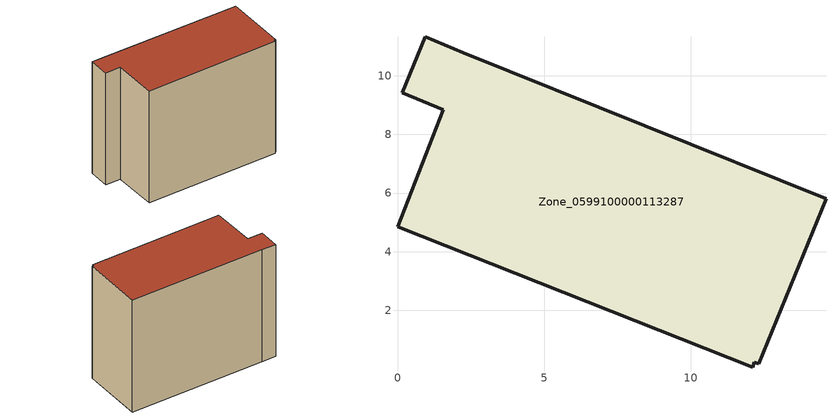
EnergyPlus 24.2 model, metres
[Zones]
Zone_0599100000113287
 floor ground (C_G): 12.34,0.17 12.18,0.23 12.12,0.06 0,4.85 1.56,8.85 0.17,9.42 0.95,11.33 2.25,10.79 14.62,5.8 z0
 wall outside (C_F): 2.25,10.79 0.95,11.33 0.17,9.42 1.56,8.85 0,4.85 12.12,0.06 12.18,0.23 12.34,0.17 14.62,5.8 2.25,10.79 z0:11.59
 roof outside (C_R): 12.18,0.23 12.34,0.17 14.62,5.8 2.25,10.79 0.95,11.33 0.17,9.42 1.56,8.85 0,4.85 12.12,0.06 z11.59
[BUILDING]
Pand.0599100000113287: North Axis=0; Terrain=City; Loads Convergence Tolerance Value=0.04; Temperature Convergence Tolerance Value=0.4; Solar Distribution=FullExterior; Maximum Number of Warmup Days=25; Minimum Number of Warmup Days=1
[Site:Location]
Rotterdam.The.Hague.AP_ZH_NLD Design_Conditions: Latitude=51.96; Longitude=4.45; Time Zone=1; Elevation=-4.5
[SITE:GROUNDTEMPERATURE:BUILDINGSURFACE]
18, 18, 18, 18, 18, 18, 18, 18, 18, 18, 18, 18
[MATERIAL] Thermal Absorptance=0.9; Solar Absorptance=0.7; Visible Absorptance=0.7
Name | Roughness | Thickness | Conductivity | Density | Specific Heat
G.TI.1946 | MediumSmooth | 0.15 | 1 | 540 | 1210
F.TI.1946 | Rough | 0.3 | 0.857143 | 1920 | 840
R.TI.1946 | MediumRough | 0.2 | 0.1 | 1500 | 1000
[CONSTRUCTION]
C_G: G.TI.1946
C_F: F.TI.1946
C_R: R.TI.1946
[ZONE]
Zone_0599100000113287: Type=1; Multiplier=1; Ceiling Height=Autocalculate; Volume=Autocalculate; Floor Area=autocalculate; Part of Total Floor Area=Yes
[ZONEINFILTRATION:DESIGNFLOWRATE]
Infil_Zone_0599100000113287: Zone or ZoneList or Space or SpaceList=Zone_0599100000113287; Schedule=AlwaysOn; Design Flow Rate Calculation Method=Flow/Area; Flow Rate per Floor Area=0.003; Constant Term Coefficient=1; Temperature Term Coefficient=0; Velocity Term Coefficient=0; Velocity Squared Term Coefficient=0
[HVACTEMPLATE:ZONE:IDEALLOADSAIRSYSTEM]
Zone_0599100000113287: Maximum Heating Supply Air Temperature=50; Minimum Cooling Supply Air Temperature=13; Maximum Heating Supply Air Humidity Ratio=0.0156; Minimum Cooling Supply Air Humidity Ratio=0.0077; Heating Limit=NoLimit; Cooling Limit=NoLimit; Dehumidification Control Type=ConstantSensibleHeatRatio; Cooling Sensible Heat Ratio=0.7; Dehumidification Setpoint=60; Humidification Control Type=None; Humidification Setpoint=30; Outdoor Air Method=None; Outdoor Air Flow Rate per Person=0.00944; Outdoor Air Flow Rate per Zone Floor Area=0; Outdoor Air Flow Rate per Zone=0; Demand Controlled Ventilation Type=None; Outdoor Air Economizer Type=NoEconomizer; Heat Recovery Type=None; Sensible Heat Recovery Effectiveness=0.7; Latent Heat Recovery Effectiveness=0.65
[ZONECONTROL:THERMOSTAT]
ThermostatControl_Zone_0599100000113287: Zone or ZoneList=Zone_0599100000113287; Control Type Schedule=DualSetpointControlType; Control 1=Thermostat_Zone_0599100000113287; Temperature Difference Between Cutout And Setpoint=0
[THERMOSTATSETPOINT:DUALSETPOINT]
Thermostat_Zone_0599100000113287: Heating Setpoint Temperature Schedule=HeatingSetpoint_Zone_0599100000113287; Cooling Setpoint Temperature Schedule=CoolingSetpoint_Zone_0599100000113287
[SCHEDULE:COMPACT]
HeatingSetpoint_Zone_0599100000113287: Through: 12/31, For: AllDays, Until: 24:00, 21
CoolingSetpoint_Zone_0599100000113287: Through: 12/31, For: AllDays, Until: 24:00, 24
DualSetpointControlType: Through: 12/31, For: AllDays, Until: 24:00, 4
AlwaysOn: Through: 12/31, For: AllDays, Until: 24:00, 1
